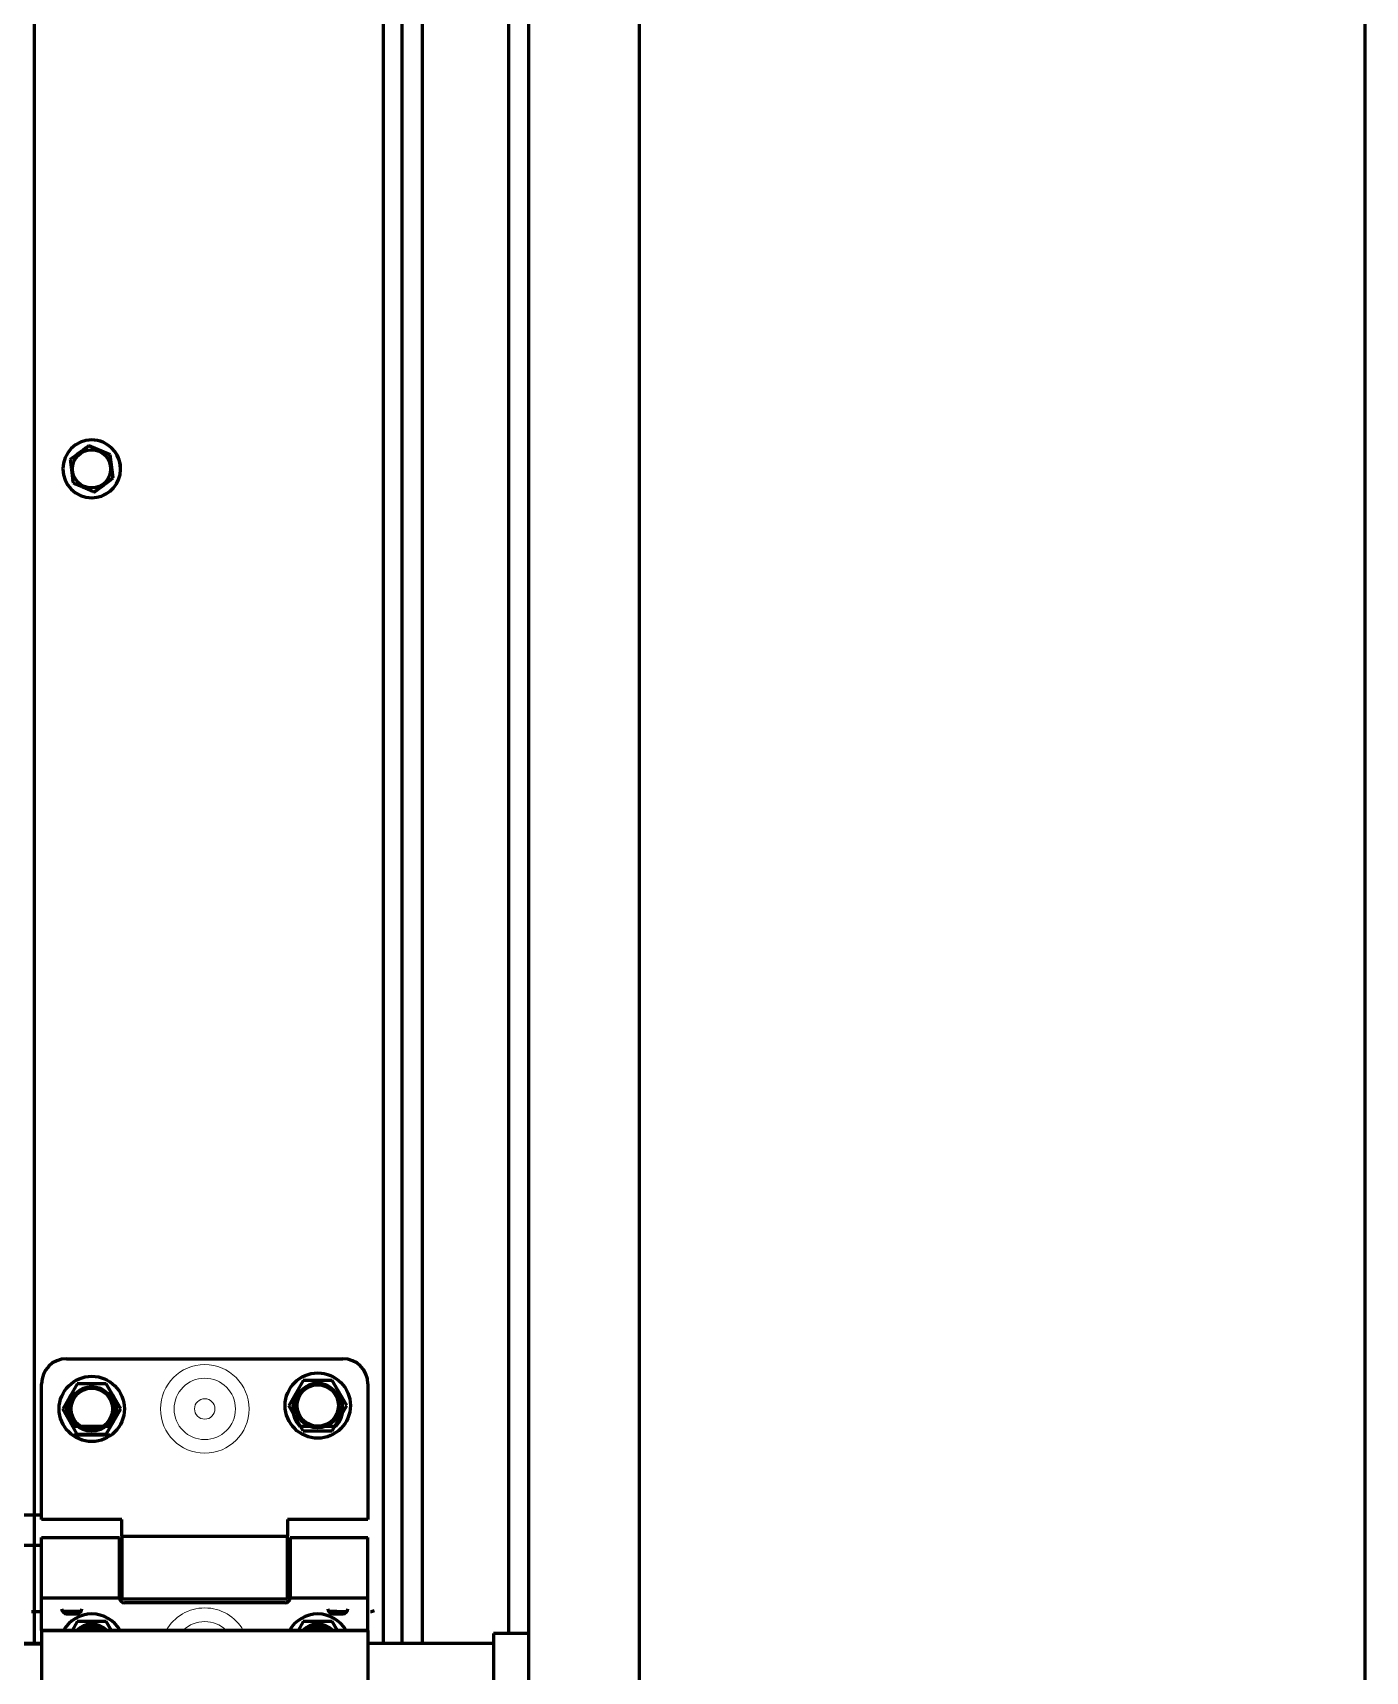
# Model space of a CAD drawing. Header units: millimetres. Extents: x 0 to 840, y 0 to 594.
# Drawn here: x 228.42 to 246.11, y 479.52 to 501.27 of the extents above; entities that cross this region are included whole.
import ezdxf

# ---------------------------------------------------------------- set-up
doc = ezdxf.new("R2010")
doc.units = ezdxf.units.MM
doc.linetypes.add('K5LT_BASIC', pattern=[0])
doc.linetypes.add('K5LT_THIN', pattern=[0])
doc.layers.add('Системный слой', color=7, linetype='Continuous')

# ---------------------------------------------------------------- blocks, each defined once
blk = doc.blocks.new('U0')
at = {"layer": 'Системный слой', "color": 5, "linetype": 'K5LT_BASIC', "lineweight": 60, "true_color": 0x0000ff}
blk.add_line((246.109, 411.478), (246.109, 560.464), dxfattribs=at)

msp = doc.modelspace()

# ---------------------------------------------------------------- linework, layer by layer
at = {"layer": 'Системный слой', "color": 5, "linetype": 'K5LT_BASIC', "lineweight": 60, "true_color": 0x0000ff}
for p, q in [((228.43595, 512.55139), (228.43595, 481.18946)), ((233.06929, 512.55139), (233.06929, 481.5818)), ((233.31772, 512.55139), (233.31772, 479.88472)), ((233.59245, 479.88472), (233.59245, 512.55139)), ((234.73553, 512.41806), (234.73553, 480.01806)), ((235.00219, 512.30589), (235.00219, 411.73474)), ((236.46886, 512.31632), (236.46886, 411.74583)), ((229.16493, 495.78513), (229.16306, 495.78513)), ((229.44825, 495.66453), (229.16493, 495.78513)), ((229.20262, 495.8628), (229.20215, 495.8628)), ((229.44825, 495.66453), (229.44637, 495.66453)), ((229.48546, 495.35887), (229.44825, 495.66453)), ((229.23937, 495.17381), (229.48546, 495.35887)), ((229.48546, 495.35887), (229.48359, 495.35887)), ((229.20262, 495.09613), (229.20215, 495.09613)), ((229.23937, 495.17381), (229.23749, 495.17381)), ((228.86929, 483.66623), (232.53595, 483.66623)), ((228.53595, 481.5329), (228.53595, 483.3329)), ((229.01017, 483.3329), (228.81772, 482.99957)), ((229.39507, 483.3329), (229.01017, 483.3329)), ((229.58752, 482.99957), (229.39507, 483.3329)), ((232.01017, 483.37747), (231.81772, 483.04413)), ((232.39507, 483.37747), (232.01017, 483.37747)), ((232.58752, 483.04413), (232.39507, 483.37747)), ((232.86929, 483.3329), (232.86929, 481.5329)), ((229.01017, 482.66623), (228.81772, 482.99957)), ((229.39507, 482.66623), (229.58752, 482.99957)), ((232.01017, 482.7108), (231.81772, 483.04413)), ((232.39507, 482.7108), (232.58752, 483.04413)), ((229.44067, 482.76623), (228.96457, 482.76623)), ((232.44067, 482.76623), (231.96457, 482.76623)), ((232.01017, 482.7108), (232.39507, 482.7108)), ((228.96457, 482.65482), (229.44067, 482.65482)), ((229.01017, 482.66623), (229.39507, 482.66623)), ((150.88135, 481.59193), (228.53595, 481.59193)), ((229.60262, 481.5329), (228.53595, 481.5329)), ((229.60262, 481.30957), (229.60262, 481.5329)), ((232.86929, 481.5329), (231.80262, 481.5329)), ((231.80262, 481.5329), (231.80262, 481.30957)), ((233.06929, 481.5818), (233.06929, 479.8829)), ((150.90262, 481.18946), (228.53595, 481.18946)), ((228.43595, 481.18946), (228.43595, 479.8829)), ((228.53595, 480.4929), (228.53595, 481.2929)), ((228.53595, 481.2929), (229.56929, 481.2929)), ((229.56929, 480.4929), (229.56929, 481.2929)), ((229.60262, 481.30957), (229.60262, 480.47623)), ((229.60262, 481.30957), (231.80262, 481.30957)), ((231.80262, 480.47623), (231.80262, 481.30957)), ((231.83595, 481.2929), (232.86929, 481.2929)), ((231.83595, 481.2929), (231.83595, 480.4929)), ((232.86929, 480.4929), (232.86929, 481.2929)), ((229.56929, 481.12623), (229.60262, 481.12623)), ((231.80262, 481.12623), (231.83595, 481.12623)), ((229.56929, 480.65957), (229.60262, 480.65957)), ((231.80262, 480.65957), (231.83595, 480.65957)), ((228.40262, 480.31098), (228.53595, 480.31098)), ((228.53595, 480.4929), (229.56929, 480.4929)), ((228.53595, 480.05957), (228.53595, 480.4929)), ((229.0592, 480.31098), (228.81271, 480.31098)), ((228.86929, 480.27957), (229.00262, 480.27957)), ((229.60262, 480.47623), (231.80262, 480.47623)), ((231.76929, 480.42623), (229.63595, 480.42623)), ((231.83595, 480.4929), (232.86929, 480.4929)), ((232.45606, 480.31098), (232.34604, 480.31098)), ((232.40262, 480.27957), (232.53595, 480.27957)), ((232.45606, 480.31098), (232.50744, 480.31098)), ((232.50744, 480.31098), (232.57595, 480.31098)), ((232.59253, 480.31098), (232.57595, 480.31098)), ((232.86929, 480.05957), (232.86929, 480.4929)), ((229.01017, 480.17764), (228.942, 480.05957)), ((229.39507, 480.17764), (229.01017, 480.17764)), ((229.46324, 480.05957), (229.39507, 480.17764)), ((232.01017, 480.17764), (231.942, 480.05957)), ((232.39507, 480.17764), (232.01017, 480.17764)), ((232.46324, 480.05957), (232.39507, 480.17764)), ((228.53595, 479.88472), (228.20262, 479.88472)), ((228.20262, 479.8829), (228.53595, 479.8829)), ((228.53595, 480.05957), (228.53595, 478.9729)), ((232.86929, 480.05957), (228.53595, 480.05957)), ((228.53595, 480.05957), (232.86929, 480.05957)), ((228.53595, 480.05957), (228.53595, 478.9729)), ((232.86929, 480.05957), (232.86929, 478.9729)), ((232.86929, 480.05957), (232.86929, 478.9729)), ((234.53595, 479.88472), (232.86929, 479.88472)), ((234.53595, 480.01806), (234.53595, 480.01308)), ((235.00219, 480.01806), (234.53595, 480.01806)), ((234.53595, 480.01308), (234.53595, 479.01806))]:
    msp.add_line(p, q, dxfattribs=at)
at = {"layer": 'Системный слой', "color": 7, "linetype": 'K5LT_THIN', "lineweight": 18}
for radius in [0.58805, 0.40718, 0.13589]:
    msp.add_circle((230.70262, 482.99957), radius, dxfattribs=at)
at = {"layer": 'Системный слой', "color": 5, "linetype": 'K5LT_BASIC', "lineweight": 60, "true_color": 0x0000ff}
for centre, radius in [((229.20262, 482.99957), 0.43333), ((232.20262, 483.04413), 0.43333), ((232.20262, 483.04413), 0.29667), ((232.20262, 483.04413), 0.28333), ((229.20262, 482.99957), 0.29667), ((229.20262, 482.99957), 0.28333), ((229.20262, 482.99957), 0.2744), ((232.20262, 483.04413), 0.2744)]:
    msp.add_circle(centre, radius, dxfattribs=at)
for centre, radius, start, end in [((228.86929, 483.3329), 0.33333, 90, 180), ((232.53595, 483.3329), 0.33333, 0, 90), ((229.20262, 482.99957), 0.33333, 135.572996, 224.427004), ((229.20262, 482.99957), 0.33333, 315.572996, 44.427004), ((232.20262, 482.99957), 0.33333, 135.572996, 224.427004), ((232.20262, 482.99957), 0.33333, 315.572996, 44.427004), ((228.86929, 480.34623), 0.06667, 180, 270), ((229.00262, 480.34623), 0.06667, 270, 0), ((229.63595, 480.4929), 0.06667, 180, 270), ((231.76929, 480.4929), 0.06667, 270, 0), ((232.40262, 480.34623), 0.06667, 180, 270), ((232.53595, 480.34623), 0.06667, 270, 0), ((229.20262, 479.84431), 0.43333, 29.784873, 150.215127), ((229.20262, 479.84431), 0.29667, 46.517314, 133.482686), ((229.20262, 479.84431), 0.28333, 49.440172, 130.559828), ((229.20262, 479.84431), 0.2744, 51.670407, 128.329593), ((229.20262, 479.76223), 0.33333, 63.125652, 116.874348), ((232.20262, 479.84431), 0.43333, 29.784873, 150.215127), ((232.20262, 479.84431), 0.29667, 46.517314, 133.482686), ((232.20262, 479.84431), 0.28333, 49.440172, 130.559828), ((232.20262, 479.84431), 0.2744, 51.670407, 128.329593), ((232.20262, 479.76223), 0.33333, 63.125652, 116.874348)]:
    msp.add_arc(centre, radius, start, end, dxfattribs=at)
at = {"layer": 'Системный слой', "color": 7, "linetype": 'K5LT_THIN', "lineweight": 18}
for radius, start, end in [(0.58805, 29.531195, 150.468805), (0.40718, 45.384099, 134.615901)]:
    msp.add_arc((230.70262, 479.76972), radius, start, end, dxfattribs=at)
at = {"layer": 'Системный слой', "color": 5, "linetype": 'K5LT_BASIC', "lineweight": 60, "true_color": 0x0000ff}
for centre, major_axis, start_param, end_param in [((229.20215, 495.47947), (0, 0.38333), 0, 3.14159265), ((229.20215, 495.47947), (0, 0.38333), 5.88075748, 6.28318531), ((229.20215, 495.47947), (0, 0.38333), 3.14159265, 5.88075748), ((229.20262, 495.47947), (0, 0.38333), 5.88075748, 6.28318531), ((229.20262, 495.47947), (0, 0.38333), 3.14159265, 5.88075748), ((232.90163, 480.44431), (0, -0.13333), 0, 0.41155216)]:
    msp.add_ellipse(centre, major_axis=major_axis, ratio=0.99996192, start_param=start_param, end_param=end_param, dxfattribs=at)
msp.add_ellipse((229.2, 495.47947), major_axis=(0, 0.25333), ratio=0.99996192, dxfattribs=at)
for points, knots in [([(229.16306, 495.78513), (229.16079, 495.78343), (229.15769, 495.78111), (229.15379, 495.77819), (229.1514, 495.77639), (229.14921, 495.77475), (229.14643, 495.77266), (229.14285, 495.76998), (229.1381, 495.76641), (229.13273, 495.76239), (229.12657, 495.75777), (229.11951, 495.75247), (229.11294, 495.74754), (229.10712, 495.74317), (229.10059, 495.73827), (229.09169, 495.73159), (229.08233, 495.72456), (229.07338, 495.71784), (229.0652, 495.71169), (229.05585, 495.70467), (229.0444, 495.69605), (229.03336, 495.68775), (229.02282, 495.67983), (229.01459, 495.67363), (229.00618, 495.6673), (228.99758, 495.66083), (228.98886, 495.65426), (228.98005, 495.64762), (228.97119, 495.64095), (228.96224, 495.63421), (228.95019, 495.62512), (228.93503, 495.61369), (228.92299, 495.60461), (228.91697, 495.60007)], [0, 0, 0, 0, 0.02830772, 0.03854536, 0.04843756, 0.0579819, 0.06571773, 0.08280207, 0.10217595, 0.12432428, 0.14886413, 0.17771198, 0.21078702, 0.22903581, 0.24865316, 0.29015721, 0.33682121, 0.36175454, 0.39792255, 0.43532326, 0.47411897, 0.53553545, 0.56792557, 0.60072965, 0.63461962, 0.66922174, 0.70457257, 0.74012892, 0.77623715, 0.81259492, 0.84955239, 0.92426905, 1, 1, 1, 1]), ([(229.3045, 495.72483), (229.29761, 495.72777), (229.28846, 495.73166), (229.27709, 495.7365), (229.27039, 495.73936), (229.26375, 495.74219), (229.25721, 495.74497), (229.25076, 495.74772), (229.24236, 495.7513), (229.23413, 495.75481), (229.22609, 495.75824), (229.2172, 495.76203), (229.20792, 495.76599), (229.19539, 495.77133), (229.18124, 495.77737), (229.16956, 495.78236), (229.16306, 495.78513)], [0, 0, 0, 0, 0.14363661, 0.19070543, 0.23764794, 0.28400644, 0.32988884, 0.37495713, 0.41975507, 0.50689559, 0.54883365, 0.59016308, 0.69551982, 0.74678744, 0.85835041, 1, 1, 1, 1]), ([(229.3045, 495.72483), (229.30912, 495.72287), (229.31601, 495.71993), (229.32515, 495.71604), (229.33415, 495.71222), (229.34306, 495.70843), (229.35185, 495.70469), (229.35832, 495.70194), (229.36674, 495.69836), (229.37499, 495.69485), (229.38306, 495.69142), (229.39197, 495.68764), (229.40129, 495.68367), (229.41387, 495.67833), (229.42809, 495.67229), (229.43983, 495.66731), (229.44637, 495.66453)], [0, 0, 0, 0, 0.09606073, 0.14363661, 0.19070543, 0.28400644, 0.32988884, 0.37495713, 0.41975507, 0.50689559, 0.54883365, 0.59016308, 0.69551982, 0.74678744, 0.85835041, 1, 1, 1, 1]), ([(228.91697, 495.60007), (228.91725, 495.59764), (228.91785, 495.59268), (228.91876, 495.58502), (228.91973, 495.57687), (228.92078, 495.56815), (228.9217, 495.56045), (228.92249, 495.55385), (228.92313, 495.54849), (228.92397, 495.54154), (228.92507, 495.53236), (228.92653, 495.52022), (228.92813, 495.50696), (228.92979, 495.49323), (228.9314, 495.4799), (228.933, 495.46666), (228.93453, 495.45411), (228.93595, 495.44247), (228.93725, 495.43177), (228.9385, 495.42154), (228.93974, 495.41144), (228.94099, 495.40118), (228.94227, 495.39076), (228.94357, 495.38023), (228.94487, 495.36963), (228.94618, 495.35899), (228.94751, 495.34829), (228.94928, 495.33392), (228.95106, 495.31953), (228.95285, 495.30517), (228.95374, 495.29798), (228.95418, 495.2944)], [0, 0, 0, 0, 0.02442441, 0.04986183, 0.07681405, 0.10580713, 0.13664912, 0.15325866, 0.17116533, 0.1896229, 0.22180629, 0.26141225, 0.30860636, 0.35114871, 0.39492654, 0.43799504, 0.47933657, 0.51629679, 0.55063656, 0.58280408, 0.61525004, 0.64850207, 0.68228258, 0.71658399, 0.75103595, 0.78588381, 0.82088142, 0.85629899, 0.92772619, 0.96388588, 1, 1, 1, 1]), ([(229.48359, 495.35887), (229.48328, 495.3613), (229.48267, 495.36626), (229.48172, 495.37392), (229.48071, 495.38207), (229.47963, 495.39078), (229.47867, 495.39848), (229.47786, 495.40509), (229.47719, 495.41045), (229.47633, 495.4174), (229.4752, 495.42658), (229.47371, 495.43872), (229.47207, 495.45197), (229.47039, 495.4657), (229.46876, 495.47904), (229.46714, 495.49228), (229.46561, 495.50482), (229.46419, 495.51647), (229.46289, 495.52717), (229.46165, 495.53739), (229.46042, 495.5475), (229.45918, 495.55775), (229.45792, 495.56818), (229.45665, 495.5787), (229.45538, 495.58931), (229.4541, 495.59995), (229.45281, 495.61065), (229.45109, 495.62501), (229.44937, 495.63941), (229.44765, 495.65377), (229.44679, 495.66095), (229.44637, 495.66453)], [0, 0, 0, 0, 0.02442441, 0.04986183, 0.07681405, 0.10580713, 0.13664912, 0.15325866, 0.17116533, 0.1896229, 0.22180629, 0.26141225, 0.30860636, 0.35114871, 0.39492654, 0.43799504, 0.47933657, 0.51629679, 0.55063656, 0.58280408, 0.61525004, 0.64850207, 0.68228258, 0.71658399, 0.75103595, 0.78588381, 0.82088142, 0.85629899, 0.92772619, 0.96388588, 1, 1, 1, 1]), ([(228.95418, 495.2944), (228.96003, 495.29191), (228.96929, 495.28796), (228.9871, 495.28036), (229.00166, 495.27414), (229.01544, 495.26827), (229.02351, 495.26483), (229.0322, 495.26112), (229.04298, 495.25653), (229.05556, 495.25117), (229.06969, 495.24515), (229.08238, 495.23975), (229.09329, 495.2351), (229.10468, 495.23025), (229.11536, 495.22571), (229.12562, 495.22134), (229.13314, 495.21814), (229.14057, 495.21499), (229.14784, 495.21189), (229.15497, 495.20886), (229.16643, 495.20399), (229.17799, 495.19908), (229.19065, 495.1937), (229.19995, 495.18975), (229.21008, 495.18545), (229.21895, 495.18168), (229.22808, 495.1778), (229.23389, 495.17534), (229.23749, 495.17381)], [0, 0, 0, 0, 0.06372659, 0.10054749, 0.19201999, 0.21941954, 0.24687763, 0.27751016, 0.31120572, 0.36040635, 0.40969623, 0.45909832, 0.49296058, 0.52354536, 0.57786286, 0.60439694, 0.63067267, 0.65648012, 0.6820713, 0.70695331, 0.73139176, 0.80268789, 0.82900321, 0.86571062, 0.90169175, 0.93725789, 0.96090636, 1, 1, 1, 1]), ([(229.23749, 495.17381), (229.23975, 495.17551), (229.24282, 495.17783), (229.2467, 495.18075), (229.24908, 495.18255), (229.25126, 495.18419), (229.25402, 495.18627), (229.25758, 495.18896), (229.26231, 495.19252), (229.26765, 495.19655), (229.27378, 495.20117), (229.28081, 495.20647), (229.28735, 495.21139), (229.29315, 495.21577), (229.29966, 495.22067), (229.30653, 495.22585), (229.31381, 495.23133), (229.31972, 495.23578), (229.32678, 495.2411), (229.33495, 495.24725), (229.34681, 495.25617), (229.36096, 495.26681), (229.37473, 495.27717), (229.38557, 495.28531), (229.39399, 495.29163), (229.40261, 495.29811), (229.41135, 495.30467), (229.42019, 495.31131), (229.42908, 495.31799), (229.43807, 495.32473), (229.45017, 495.33382), (229.46541, 495.34524), (229.47752, 495.35432), (229.48359, 495.35887)], [0, 0, 0, 0, 0.02830772, 0.03854536, 0.04843756, 0.0579819, 0.06571773, 0.08280207, 0.10217595, 0.12432428, 0.14886413, 0.17771198, 0.21078702, 0.22903581, 0.24865316, 0.29015721, 0.31264128, 0.33682121, 0.36175454, 0.39792255, 0.43532326, 0.50445583, 0.56792557, 0.60072965, 0.63461962, 0.66922174, 0.70457257, 0.74012892, 0.77623715, 0.81259492, 0.84955239, 0.92426905, 1, 1, 1, 1])]:
    msp.add_open_spline(points, degree=3, knots=knots, dxfattribs=at)

# ---------------------------------------------------------------- block references
at = {"layer": 'Системный слой'}
msp.add_blockref('U0', (0, 0), dxfattribs=at)

doc.saveas('drawing.dxf')
